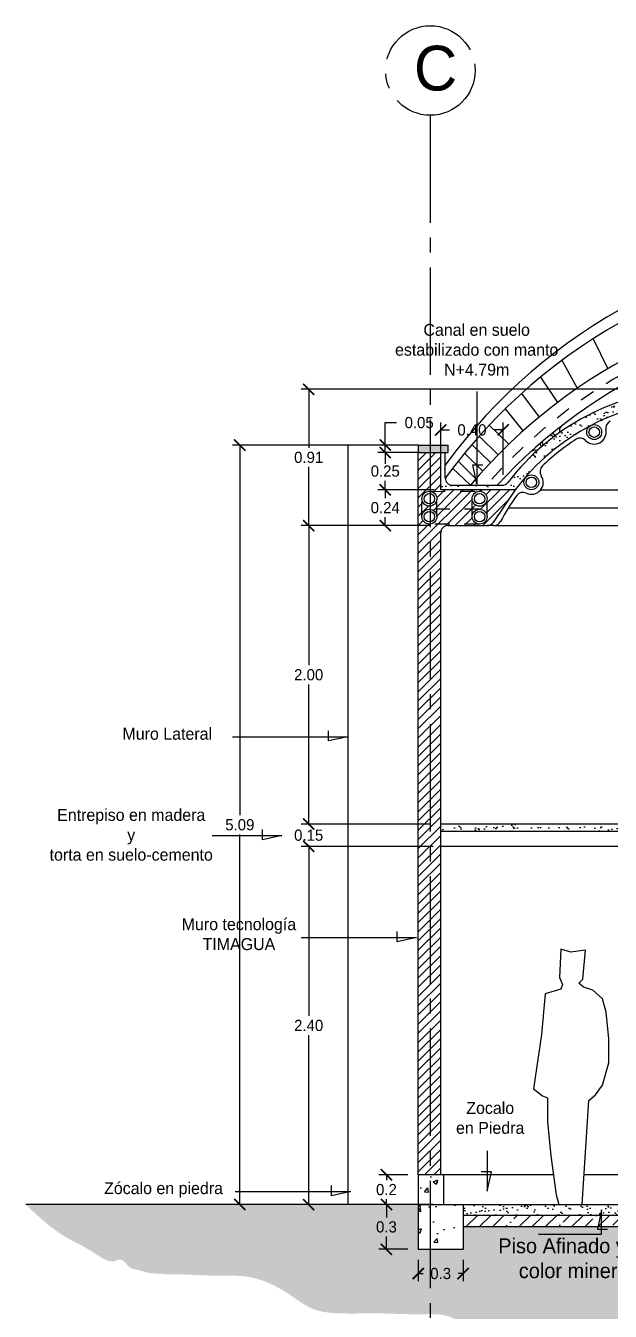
# Model space of a CAD drawing. Extents: x 132.5 to 215, y 54.5 to 129.7.
# Drawn here: x 199.96 to 203.88, y 109.6 to 118.21 of the extents above; entities that cross this region are included whole.
import ezdxf

# ---------------------------------------------------------------- set-up
doc = ezdxf.new("R2010")
doc.units = 0
doc.header["$LTSCALE"] = 0.06
doc.header["$MEASUREMENT"] = 0
doc.header["$PDMODE"] = 34
doc.header["$PDSIZE"] = -5
doc.linetypes.add('ACAD_ISO02W100', pattern=[15, 12, -3])
doc.linetypes.add('ACAD_ISO04W100', pattern=[30.5, 24, -3, 0.5, -3])
doc.layers.get('0').update_dxf_attribs({"linetype": 'CONTINUOUS'})
doc.layers.get('DEFPOINTS').update_dxf_attribs({"linetype": 'CONTINUOUS'})
for name, color, linetype in [('COTAS', 7, 'CONTINUOUS'), ('EJES', 1, 'ACAD_ISO04W100'), ('L005', 46, 'CONTINUOUS'), ('L01', 21, 'CONTINUOUS'), ('L02', 2, 'CONTINUOUS'), ('L025', 4, 'CONTINUOUS'), ('L03', 6, 'CONTINUOUS'), ('L05', 3, 'CONTINUOUS'), ('L07', 20, 'CONTINUOUS'), ('PROY', 9, 'ACAD_ISO02W100')]:
    doc.layers.add(name, color=color, linetype=linetype)
doc.styles.add('STYLE3', font='stylu.ttf')
doc.styles.add('STYLE4', font='stylu.ttf')
doc.dimstyles.new('ISO-25', dxfattribs={"dimtxt": 0.075, "dimasz": 0.075, "dimexe": 0.05, "dimexo": 0.07, "dimgap": 0.025, "dimtad": 0, "dimtih": 1, "dimtoh": 1, "dimdsep": 46, "dimtxsty": 'STYLE3', "dimblk1": 'ARCHTICK', "dimblk2": 'ARCHTICK', "dimsah": 1, "dimcen": 1, "dimadec": 0, "dimazin": 0, "dimtfac": 1, "dimtmove": 1, "dimatfit": 3, "dimldrblk": 'ARCHTICK', "dimfxl": 1, "dimtolj": 1, "dimtzin": 0, "dimarcsym": 0})
pattern_1 = [(37.5, (0, 0), (-0.002834701, 0.08670707), [0, -0.0684, 0, -0.0765, 0, -0.073125]), (7.5, (0, 0), (0.07963995, 0.126996573), [0, -0.0369, 0, -0.06165, 0, -0.023625]), (327.5, (-0.05535, 0), (0.140136384, 0.000254657), [0, -0.0225, 0, -0.081, 0, -0.10575]), (317.5, (-0.05535, 0), (0.1352757, 0.0394954), [0, -0.01125, 0, -0.0531, 0, -0.06075])]

# ---------------------------------------------------------------- blocks, each defined once
blk = doc.blocks.new('_ARCHTICK')
at = {"color": 0, "linetype": 'ByBlock', "const_width": 0.15}
blk.add_lwpolyline([(-0.5, -0.5), (0.5, 0.5)], dxfattribs=at)
blk = doc.blocks.new('*D113')
at = {"color": 0, "linetype": 'ByBlock'}
for p, q in [((154.1268, 120.2696), (153.1642, 120.2696)), ((153.2142, 120.2696), (153.2142, 117.789)), ((153.2142, 115.1796), (153.2142, 117.6602)), ((154.1268, 115.1796), (153.1642, 115.1796))]:
    blk.add_line(p, q, dxfattribs=at)
at = {"layer": 'DEFPOINTS', "color": 0, "linetype": 'ByBlock'}
for p in [(153.2142, 120.2696), (154.1968, 120.2696), (154.1968, 115.1796)]:
    blk.add_point(p, dxfattribs=at)
at = {"color": 0, "linetype": 'ByBlock', "xscale": 0.075, "yscale": 0.075, "zscale": 0.075}
for p, rotation in [((153.2142, 120.2696), 90), ((153.2142, 115.1796), 270)]:
    blk.add_blockref('_ARCHTICK', p, dxfattribs=dict(at, rotation=rotation))
at = {"color": 0, "linetype": 'ByBlock', "insert": (153.2142, 117.7246), "char_height": 0.075, "attachment_point": 5, "style": 'STYLE3'}
blk.add_mtext('\\A1;5.09', dxfattribs=at)
blk = doc.blocks.new('*D140')
at = {"color": 0, "linetype": 'ByBlock'}
for p, q in [((154.5101, 117.5796), (153.6256, 117.5796)), ((153.6756, 117.5796), (153.6756, 116.444)), ((153.6756, 115.1796), (153.6756, 116.3151)), ((154.5101, 115.1796), (153.6256, 115.1796))]:
    blk.add_line(p, q, dxfattribs=at)
at = {"layer": 'DEFPOINTS', "color": 0, "linetype": 'ByBlock'}
for p in [(153.6756, 117.5796), (154.5801, 117.5796), (154.5801, 115.1796)]:
    blk.add_point(p, dxfattribs=at)
at = {"color": 0, "linetype": 'ByBlock', "xscale": 0.075, "yscale": 0.075, "zscale": 0.075}
for p, rotation in [((153.6756, 117.5796), 90), ((153.6756, 115.1796), 270)]:
    blk.add_blockref('_ARCHTICK', p, dxfattribs=dict(at, rotation=rotation))
at = {"color": 0, "linetype": 'ByBlock', "insert": (153.6756, 116.3796), "char_height": 0.075, "attachment_point": 5, "style": 'STYLE3'}
blk.add_mtext('\\A1;2.40', dxfattribs=at)
blk = doc.blocks.new('TUTOR81')
blk.add_lwpolyline([(0, 0), (-0.0463, 0.697), (-0.0914, 0.7349), (-0.1366, 0.8006), (-0.1804, 0.9499), (-0.1804, 1.1132), (-0.1626, 1.2885), (-0.1366, 1.3781), (-0.0736, 1.4378), (-0.0107, 1.4578), (0.0208, 1.4836), (-0.0066, 1.5095), (-0.0244, 1.7047), (0.0742, 1.6908), (0.1412, 1.7107), (0.1508, 1.5215), (0.1317, 1.4757), (0.1412, 1.4438), (0.248, 1.4119), (0.2713, 1.1391), (0.3246, 0.7747), (0.2658, 0.7289), (0.2302, 0.7149), (0.2302, 0.5536), (0.2083, 0.3266), (0.1727, 0.0657), (0.1549, 0)], close=True)
blk = doc.blocks.new('*D135')
at = {"color": 0, "linetype": 'ByBlock'}
for p, q in [((154.3401, 115.3796), (154.1468, 115.3796)), ((154.1968, 115.3796), (154.1968, 115.3434)), ((154.1968, 115.1796), (154.1968, 115.2157))]:
    blk.add_line(p, q, dxfattribs=at)
at = {"layer": 'DEFPOINTS', "color": 0, "linetype": 'ByBlock'}
for p in [(154.1968, 115.3796), (154.4101, 115.3796), (154.4101, 115.1796)]:
    blk.add_point(p, dxfattribs=at)
at = {"color": 0, "linetype": 'ByBlock', "xscale": 0.075, "yscale": 0.075, "zscale": 0.075}
for p, rotation in [((154.1968, 115.3796), 90), ((154.1968, 115.1796), 270)]:
    blk.add_blockref('_ARCHTICK', p, dxfattribs=dict(at, rotation=rotation))
at = {"color": 0, "linetype": 'ByBlock', "insert": (154.1968, 115.2796), "char_height": 0.075, "attachment_point": 5, "style": 'STYLE3'}
blk.add_mtext('\\A1;0.2', dxfattribs=at)
blk = doc.blocks.new('*D134')
at = {"color": 0, "linetype": 'ByBlock'}
for p, q in [((154.3401, 115.1796), (154.1468, 115.1796)), ((154.1968, 115.1796), (154.1968, 115.0937)), ((154.1968, 114.8796), (154.1968, 114.9655)), ((154.3401, 114.8796), (154.1468, 114.8796))]:
    blk.add_line(p, q, dxfattribs=at)
at = {"layer": 'DEFPOINTS', "color": 0, "linetype": 'ByBlock'}
for p in [(154.1968, 115.1796), (154.4101, 115.1796), (154.4101, 114.8796)]:
    blk.add_point(p, dxfattribs=at)
at = {"color": 0, "linetype": 'ByBlock', "xscale": 0.075, "yscale": 0.075, "zscale": 0.075}
for p, rotation in [((154.1968, 115.1796), 90), ((154.1968, 114.8796), 270)]:
    blk.add_blockref('_ARCHTICK', p, dxfattribs=dict(at, rotation=rotation))
at = {"color": 0, "linetype": 'ByBlock', "insert": (154.1968, 115.0296), "char_height": 0.075, "attachment_point": 5, "style": 'STYLE3'}
blk.add_mtext('\\A1;0.3', dxfattribs=at)
blk = doc.blocks.new('*D133')
at = {"color": 0, "linetype": 'ByBlock'}
for p, q in [((154.4101, 114.8096), (154.4101, 114.6673)), ((154.7101, 114.8096), (154.7101, 114.6673)), ((154.4101, 114.7173), (154.4422, 114.7173)), ((154.7101, 114.7173), (154.678, 114.7173))]:
    blk.add_line(p, q, dxfattribs=at)
at = {"layer": 'DEFPOINTS', "color": 0, "linetype": 'ByBlock'}
for p in [(154.4101, 114.8796), (154.7101, 114.8796), (154.4101, 114.7173)]:
    blk.add_point(p, dxfattribs=at)
at = {"color": 0, "linetype": 'ByBlock', "xscale": 0.075, "yscale": 0.075, "zscale": 0.075, "rotation": 180}
blk.add_blockref('_ARCHTICK', (154.4101, 114.7173), dxfattribs=at)
at = {"color": 0, "linetype": 'ByBlock', "xscale": 0.075, "yscale": 0.075, "zscale": 0.075}
blk.add_blockref('_ARCHTICK', (154.7101, 114.7173), dxfattribs=at)
at = {"color": 0, "linetype": 'ByBlock', "insert": (154.5601, 114.7173), "char_height": 0.075, "attachment_point": 5, "style": 'STYLE3'}
blk.add_mtext('\\A1;0.3', dxfattribs=at)
blk = doc.blocks.new('*D143')
at = {"color": 0, "linetype": 'ByBlock'}
for p, q in [((156.1405, 120.6436), (153.6256, 120.6436)), ((153.6756, 120.6436), (153.6756, 120.2506)), ((153.6756, 119.7296), (153.6756, 120.1226))]:
    blk.add_line(p, q, dxfattribs=at)
at = {"layer": 'DEFPOINTS', "color": 0, "linetype": 'ByBlock'}
for p in [(153.6756, 120.6436), (156.2105, 120.6436), (154.5605, 119.7296)]:
    blk.add_point(p, dxfattribs=at)
at = {"color": 0, "linetype": 'ByBlock', "xscale": 0.075, "yscale": 0.075, "zscale": 0.075}
for p, rotation in [((153.6756, 120.6436), 90), ((153.6756, 119.7296), 270)]:
    blk.add_blockref('_ARCHTICK', p, dxfattribs=dict(at, rotation=rotation))
at = {"color": 0, "linetype": 'ByBlock', "insert": (153.6756, 120.1866), "char_height": 0.075, "attachment_point": 5, "style": 'STYLE3'}
blk.add_mtext('\\A1;0.91', dxfattribs=at)
blk = doc.blocks.new('*D142')
at = {"color": 0, "linetype": 'ByBlock'}
for p, q in [((154.4905, 119.7296), (153.6256, 119.7296)), ((153.6756, 119.7296), (153.6756, 118.7934)), ((153.6756, 117.7296), (153.6756, 118.6657))]:
    blk.add_line(p, q, dxfattribs=at)
at = {"layer": 'DEFPOINTS', "color": 0, "linetype": 'ByBlock'}
for p in [(153.6756, 119.7296), (154.5605, 119.7296), (154.5605, 117.7296)]:
    blk.add_point(p, dxfattribs=at)
at = {"color": 0, "linetype": 'ByBlock', "xscale": 0.075, "yscale": 0.075, "zscale": 0.075}
for p, rotation in [((153.6756, 119.7296), 90), ((153.6756, 117.7296), 270)]:
    blk.add_blockref('_ARCHTICK', p, dxfattribs=dict(at, rotation=rotation))
at = {"color": 0, "linetype": 'ByBlock', "insert": (153.6756, 118.7296), "char_height": 0.075, "attachment_point": 5, "style": 'STYLE3'}
blk.add_mtext('\\A1;2.00', dxfattribs=at)
blk = doc.blocks.new('*D139')
at = {"color": 0, "linetype": 'ByBlock'}
for p, q in [((202.3693, 115.4033), (202.3693, 115.5533)), ((202.3693, 115.5533), (202.4443, 115.5533)), ((202.5205, 115.4033), (202.3193, 115.4033)), ((202.3693, 115.3533), (202.3693, 115.4033)), ((202.3693, 115.3533), (202.3693, 115.2783))]:
    blk.add_line(p, q, dxfattribs=at)
at = {"layer": 'DEFPOINTS', "color": 0, "linetype": 'ByBlock'}
for p in [(202.3693, 115.4033), (202.5905, 115.4033), (202.6713, 115.3533)]:
    blk.add_point(p, dxfattribs=at)
at = {"color": 0, "linetype": 'ByBlock', "xscale": 0.075, "yscale": 0.075, "zscale": 0.075}
for p, rotation in [((202.3693, 115.4033), 270), ((202.3693, 115.3533), 90)]:
    blk.add_blockref('_ARCHTICK', p, dxfattribs=dict(at, rotation=rotation))
at = {"color": 0, "linetype": 'ByBlock', "insert": (202.5963, 115.5533), "char_height": 0.075, "attachment_point": 5, "style": 'STYLE3'}
blk.add_mtext('\\A1;0.05', dxfattribs=at)
blk = doc.blocks.new('*D138')
at = {"color": 0, "linetype": 'ByBlock'}
for p, q in [((154.4209, 120.2196), (154.1389, 120.2196)), ((154.1889, 120.2196), (154.1889, 120.159)), ((154.1889, 119.9696), (154.1889, 120.0302))]:
    blk.add_line(p, q, dxfattribs=at)
at = {"layer": 'DEFPOINTS', "color": 0, "linetype": 'ByBlock'}
for p in [(154.1889, 120.2196), (154.4909, 120.2196), (154.5876, 119.9696)]:
    blk.add_point(p, dxfattribs=at)
at = {"color": 0, "linetype": 'ByBlock', "xscale": 0.075, "yscale": 0.075, "zscale": 0.075}
for p, rotation in [((154.1889, 120.2196), 90), ((154.1889, 119.9696), 270)]:
    blk.add_blockref('_ARCHTICK', p, dxfattribs=dict(at, rotation=rotation))
at = {"color": 0, "linetype": 'ByBlock', "insert": (154.1889, 120.0946), "char_height": 0.075, "attachment_point": 5, "style": 'STYLE3'}
blk.add_mtext('\\A1;0.25', dxfattribs=at)
blk = doc.blocks.new('*D137')
at = {"color": 0, "linetype": 'ByBlock'}
for p, q in [((154.5176, 119.9696), (154.1389, 119.9696)), ((154.1889, 119.9696), (154.1889, 119.914)), ((154.1889, 119.7296), (154.1889, 119.7851)), ((154.4905, 119.7296), (154.1389, 119.7296))]:
    blk.add_line(p, q, dxfattribs=at)
at = {"layer": 'DEFPOINTS', "color": 0, "linetype": 'ByBlock'}
for p in [(154.1889, 119.9696), (154.5876, 119.9696), (154.5605, 119.7296)]:
    blk.add_point(p, dxfattribs=at)
at = {"color": 0, "linetype": 'ByBlock', "xscale": 0.075, "yscale": 0.075, "zscale": 0.075}
for p, rotation in [((154.1889, 119.9696), 90), ((154.1889, 119.7296), 270)]:
    blk.add_blockref('_ARCHTICK', p, dxfattribs=dict(at, rotation=rotation))
at = {"color": 0, "linetype": 'ByBlock', "insert": (154.1889, 119.8496), "char_height": 0.075, "attachment_point": 5, "style": 'STYLE3'}
blk.add_mtext('\\A1;0.24', dxfattribs=at)
blk = doc.blocks.new('*D141')
at = {"color": 0, "linetype": 'ByBlock'}
for p, q in [((153.6756, 117.7296), (153.6756, 117.8046)), ((154.4905, 117.7296), (153.6256, 117.7296)), ((153.6756, 117.7296), (153.6756, 117.719)), ((153.6756, 117.5796), (153.6756, 117.5902)), ((153.6756, 117.5796), (153.6756, 117.5046))]:
    blk.add_line(p, q, dxfattribs=at)
at = {"layer": 'DEFPOINTS', "color": 0, "linetype": 'ByBlock'}
for p in [(153.6756, 117.7296), (154.5605, 117.7296), (154.5801, 117.5796)]:
    blk.add_point(p, dxfattribs=at)
at = {"color": 0, "linetype": 'ByBlock', "xscale": 0.075, "yscale": 0.075, "zscale": 0.075}
for p, rotation in [((153.6756, 117.7296), 270), ((153.6756, 117.5796), 90)]:
    blk.add_blockref('_ARCHTICK', p, dxfattribs=dict(at, rotation=rotation))
at = {"color": 0, "linetype": 'ByBlock', "insert": (153.6756, 117.6546), "char_height": 0.075, "attachment_point": 5, "style": 'STYLE3'}
blk.add_mtext('\\A1;0.15', dxfattribs=at)
blk = doc.blocks.new('*D279')
at = {"color": 0, "linetype": 'ByBlock'}
for p, q in [((202.7409, 115.1733), (202.7409, 115.5544)), ((203.1596, 115.2039), (203.1596, 115.5544)), ((202.7409, 115.5044), (202.7994, 115.5044)), ((203.1596, 115.5044), (203.1012, 115.5044))]:
    blk.add_line(p, q, dxfattribs=at)
at = {"layer": 'DEFPOINTS', "color": 0, "linetype": 'ByBlock'}
for p in [(202.7409, 115.5044), (202.7409, 115.1033), (203.1596, 115.1339)]:
    blk.add_point(p, dxfattribs=at)
at = {"color": 0, "linetype": 'ByBlock', "xscale": 0.075, "yscale": 0.075, "zscale": 0.075, "rotation": 180}
blk.add_blockref('_ARCHTICK', (202.7409, 115.5044), dxfattribs=at)
at = {"color": 0, "linetype": 'ByBlock', "xscale": 0.075, "yscale": 0.075, "zscale": 0.075}
blk.add_blockref('_ARCHTICK', (203.1596, 115.5044), dxfattribs=at)
at = {"color": 0, "linetype": 'ByBlock', "insert": (202.9503, 115.5044), "char_height": 0.075, "attachment_point": 5, "style": 'STYLE3'}
blk.add_mtext('\\A1;0.40', dxfattribs=at)

msp = doc.modelspace()

# ---------------------------------------------------------------- hatches: boundary and pattern name
at = {"layer": 'L005'}
h = msp.add_hatch(dxfattribs=at)
h.set_pattern_fill('ANSI31,_O', color=256, scale=0.35)
h.set_pattern_definition([(45, (-69.09401, 49.58394), (-0.030935922, 0.030935922), [])])
h.paths.add_polyline_path([(202.7409, 114.8633), (203.077, 114.8633), (203.2398, 115.1033), (202.7409, 115.1033), (202.7409, 115.3533), (202.5905, 115.3533), (202.5905, 110.5133), (202.7409, 110.5133)])
h.paths.add_polyline_path([(202.6154, 114.9233, -1), (202.7154, 114.9233, -1)], flags=16)
h.paths.add_polyline_path([(202.6154, 115.0433, -1), (202.7154, 115.0433, -1)], flags=16)
h.paths.add_polyline_path([(202.9514, 114.9233, -1), (203.0514, 114.9233, -1)], flags=16)
h.paths.add_polyline_path([(202.9514, 115.0433, -1), (203.0514, 115.0433, -1)], flags=16)
at = {"layer": 'L01'}
h = msp.add_hatch(dxfattribs=at)
h.set_pattern_fill('EARTH,_O', color=256, scale=0.78, angle=45)
h.set_pattern_definition([(45, (0, 0.15), (3e-17, 0.27577164), [0.195, -0.195]), (45, (-0.0517, 0.2017), (3e-17, 0.27577164), [0.195, -0.195]), (45, (-0.10341, 0.25341), (3e-17, 0.27577164), [0.195, -0.195]), (135, (-0.10341, 0.28789), (-0.27577164, 3e-17), [0.195, -0.195]), (135, (-0.0517, 0.3396), (-0.27577164, 3e-17), [0.195, -0.195]), (135, (1e-17, 0.3913), (-0.27577164, 3e-17), [0.195, -0.195])])
edge = h.paths.add_edge_path()
edge.add_line((205.9662, 109.8633), (205.9662, 110.1633))
edge.add_line((205.9662, 110.1633), (205.3081, 110.1633))
edge.add_line((205.3081, 110.1633), (205.3081, 110.0808))
edge.add_line((205.3081, 110.0808), (205.28, 110.0808))
edge.add_line((205.28, 110.0808), (205.2978, 110.1633))
edge.add_line((205.2978, 110.1633), (203.8193, 110.1633))
edge.add_line((203.8193, 110.1633), (203.8193, 110.1481))
edge.add_line((203.8193, 110.1481), (203.7911, 110.1481))
edge.add_line((203.7911, 110.1481), (203.7944, 110.1633))
edge.add_line((203.7944, 110.1633), (202.8905, 110.1633))
edge.add_line((202.8905, 110.1633), (202.8905, 110.0133))
edge.add_line((202.8905, 110.0133), (202.5905, 110.0133))
edge.add_line((202.5905, 110.0133), (202.5905, 110.3133))
edge.add_line((202.5905, 110.3133), (199.9596, 110.3133))
edge.add_spline(control_points=[(199.9596, 110.3133), (200.0499, 110.2287), (200.1687, 110.1172), (200.3525, 110.0327), (200.4455, 109.9698), (200.5334, 109.9178), (200.6102, 109.9605), (200.646, 109.8806), (200.719, 109.8773), (200.7847, 109.8492), (200.8482, 109.8524), (200.9132, 109.8439), (200.9721, 109.8482), (201.0985, 109.8409), (201.2522, 109.8338), (201.4894, 109.8415), (201.6968, 109.7419), (201.8822, 109.5944), (202.0974, 109.5799), (202.3348, 109.588), (202.5675, 109.5735), (202.8378, 109.5885), (202.988, 109.4276), (203.2125, 109.4042), (203.4172, 109.3804), (203.6255, 109.3646), (203.8463, 109.3456), (204.0738, 109.372), (204.3844, 109.3682), (204.653, 109.4536), (204.8524, 109.3958), (205.2107, 109.3016), (205.7425, 109.4134), (206.3183, 109.3365), (206.7139, 109.4215), (206.9821, 109.4208), (207.446, 109.3274), (208.0576, 109.3299), (208.7343, 109.3058), (209.1404, 109.5134), (209.4387, 109.6657), (209.7482, 109.7978), (210.0648, 109.8392), (210.3055, 109.9093), (210.4853, 109.9345), (210.6574, 109.9394), (210.8242, 110.0474), (211.052, 110.0616), (211.1508, 110.2273), (211.2081, 110.2924), (211.2266, 110.3133)], knot_values=[0, 0, 0, 0, 0.368215, 0.484904, 0.597427, 0.720905, 0.742975, 0.839057, 0.889808, 0.95687, 1.05019, 1.076151, 1.153649, 1.226027, 1.456067, 1.616313, 1.931084, 2.12008, 2.312683, 2.555052, 2.837874, 3.017136, 3.339686, 3.415587, 3.688337, 3.960538, 4.041534, 4.352738, 4.642867, 4.974212, 5.164107, 5.253216, 6.08571, 6.730526, 6.976572, 7.292897, 7.526917, 8.392096, 9.136729, 9.496165, 9.740977, 10.145372, 10.495243, 10.693946, 10.895255, 11.041998, 11.197756, 11.48097, 11.658303, 11.742566, 11.742566, 11.742566, 11.742566], degree=3, periodic=0)
edge.add_line((211.2266, 110.3133), (208.7142, 110.3133))
edge.add_line((208.7142, 110.3133), (208.7142, 110.1633))
edge.add_line((208.7142, 110.1633), (208.7142, 109.8633))
edge.add_line((208.7142, 109.8633), (208.4142, 109.8633))
edge.add_line((208.4142, 109.8633), (208.4142, 110.0133))
edge.add_line((208.4142, 110.0133), (207.2742, 110.0133))
edge.add_line((207.2742, 110.0133), (207.2742, 109.9873))
edge.add_line((207.2742, 109.9873), (207.2461, 109.9873))
edge.add_line((207.2461, 109.9873), (207.2517, 110.0133))
edge.add_line((207.2517, 110.0133), (206.2662, 110.0133))
edge.add_line((206.2662, 110.0133), (206.2662, 109.8633))
edge.add_line((206.2662, 109.8633), (205.9662, 109.8633))
h.paths.add_polyline_path([(209.1011, 110.0205), (209.2315, 110.0486), (209.2315, 110.0205)], flags=16)
h.paths.add_polyline_path([(202.2655, 110.2212), (202.4888, 110.2212), (202.4888, 110.1055), (202.2655, 110.1055)], flags=24)
h.paths.add_polyline_path([(202.6288, 109.909), (202.8521, 109.909), (202.8521, 109.7932), (202.6288, 109.7932)], flags=24)
h.paths.add_polyline_path([(206.0045, 109.721), (206.2278, 109.721), (206.2278, 109.6052), (206.0045, 109.6052)], flags=24)
h.paths.add_polyline_path([(208.4525, 109.721), (208.6758, 109.721), (208.6758, 109.6052), (208.4525, 109.6052)], flags=24)
h.paths.add_polyline_path([(208.7817, 110.3965), (209.0731, 110.3965), (209.0731, 110.2802), (208.7817, 110.2802)], flags=9)
h.paths.add_polyline_path([(208.8158, 110.0712), (209.0391, 110.0712), (209.0391, 109.9555), (208.8158, 109.9555)], flags=24)
h.paths.add_polyline_path([(205.695, 110.0712), (205.9183, 110.0712), (205.9183, 109.9555), (205.695, 109.9555)], flags=24)
h.paths.add_polyline_path([(209.1414, 110.089), (210.8337, 110.089), (210.8337, 109.7382), (209.1414, 109.7382)], flags=24)
h.paths.add_polyline_path([(206.502, 109.9511), (207.7017, 109.9511), (207.7017, 109.6331), (206.502, 109.6331)], flags=24)
h.paths.add_polyline_path([(204.6336, 109.8867), (205.6995, 109.8867), (205.6995, 109.5355), (204.6336, 109.5355)], flags=24)
h.paths.add_polyline_path([(203.0471, 110.1119), (204.2467, 110.1119), (204.2467, 109.7939), (203.0471, 109.7939)], flags=24)
h.paths.add_polyline_path([(204.2843, 109.6324), (208.076, 109.6324), (208.076, 108.8373), (204.2843, 108.8373)], flags=9)
at = {"layer": 'L02'}
h = msp.add_hatch(dxfattribs=at)
h.set_pattern_fill('AR-SAND', color=256, scale=0.045, style=0)
h.set_pattern_definition(pattern_1)
h.paths.add_polyline_path([(203.1916, 115.1531, -0.234291), (203.1518, 115.1333), (202.8209, 115.1333, -0.414214), (202.7709, 115.1833), (202.7709, 115.3533), (202.7409, 115.3533), (202.7409, 115.1033), (203.2398, 115.1033, -0.224042), (204.3909, 115.7073, -0.220821), (205.5251, 115.1227, 0.231657), (205.5646, 115.1033), (206.0408, 115.1033), (206.0408, 115.3533), (206.0108, 115.3533), (206.0108, 115.1833, -0.414214), (205.9608, 115.1333), (205.6298, 115.1333, -0.234291), (205.59, 115.1531, 0.223922), (204.3908, 115.7773, 0.223922)])
h = msp.add_hatch(dxfattribs=at)
h.set_pattern_fill('AR-SAND', color=256, scale=0.045, style=0)
h.set_pattern_definition(pattern_1)
h.paths.add_polyline_path([(202.5905, 115.4033), (202.5905, 115.3533), (202.7909, 115.3533), (202.7909, 115.4033)])
h.paths.add_polyline_path([(205.9908, 115.4033), (205.9908, 115.3533), (206.2412, 115.3533), (206.2412, 115.4033)])
h = msp.add_hatch(dxfattribs=at)
h.set_pattern_fill('AR-SAND', color=256, scale=0.045, style=0)
h.set_pattern_definition(pattern_1)
h.paths.add_polyline_path([(202.7409, 112.8633), (202.7409, 112.8133), (206.0412, 112.8133), (206.0412, 112.8633)])
h.paths.add_polyline_path([(205.6547, 112.9433), (205.6547, 112.8633), (206.0412, 112.8633), (206.0412, 112.9433)])
h = msp.add_hatch(dxfattribs=at)
h.set_pattern_fill('AR-CONC', color=256, scale=0.045, style=0)
h.set_pattern_definition([(50, (-69.094, 49.58394), (0.32276708, -0.02823846), [0.03375, -0.37125]), (355, (-69.094, 49.58394), (-0.0624381, 0.33848646), [0.027, -0.297]), (100.4514, (-69.0671, 49.5816), (0.26032922, 0.3102478), [0.0286831, -0.31551395]), (46.1842, (-69.094, 49.67394), (0.4802585, -0.07448356), [0.050625, -0.556875]), (96.6356, (-69.054, 49.66774), (0.4205982, 0.43835304), [0.0430246, -0.47327085]), (351.1842, (-69.094, 49.67394), (0.4205979, 0.4383534), [0.0405, -0.4455]), (21, (-69.049, 49.65144), (0.26860817, -0.1811785), [0.03375, -0.37125]), (326, (-69.049, 49.65144), (0.1094919, 0.32631752), [0.027, -0.297]), (71.4514, (-69.02663, 49.63634), (0.3781002, 0.14513872), [0.0286831, -0.31551395]), (37.5, (-69.09401, 49.58394), (0.005471935, 0.149802234), [0, -0.2934, 0, -0.3015, 0, -0.298125]), (7.5, (-69.09401, 49.58394), (0.11838129, 0.17748527), [0, -0.1719, 0, -0.28665, 0, -0.113625]), (327.5, (-69.19436, 49.58394), (0.240220096, -0.01014969), [0, -0.1125, 0, -0.351, 0, -0.46575]), (317.5, (-69.23936, 49.58394), (0.26243378, 0.04504724), [0, -0.14625, 0, -0.2331, 0, -0.33075])])
h.paths.add_polyline_path([(202.7605, 110.5133), (202.5905, 110.5133), (202.5905, 110.3133), (202.7605, 110.3133)])
h.paths.add_polyline_path([(202.8905, 110.0133), (202.8905, 110.3133), (202.5905, 110.3133), (202.5905, 110.0133)])
h = msp.add_hatch(dxfattribs=at)
h.set_pattern_fill('AR-SAND', color=256, scale=0.045, style=0)
h.set_pattern_definition(pattern_1)
h.paths.add_polyline_path([(202.8905, 110.3133), (202.8905, 110.2433), (206.0312, 110.2433), (206.0312, 110.3133)])
h.paths.add_polyline_path([(205.6547, 110.3933), (205.6547, 110.3133), (206.0312, 110.3133), (206.0312, 110.3933)])
h = msp.add_hatch(dxfattribs=at)
h.set_pattern_fill('ANSI35', color=256, scale=0.5, style=0)
h.set_pattern_definition([(45, (-69.09401, 49.58394), (-0.08838835, 0.08838835), []), (45, (-69.00562, 49.58394), (-0.08838835, 0.08838835), [0.15625, -0.03125, 0, -0.03125])])
h.paths.add_polyline_path([(205.9662, 110.1633), (206.0312, 110.1633), (206.0312, 110.2433), (202.8905, 110.2433), (202.8905, 110.1633)])

# ---------------------------------------------------------------- linework, layer by layer
at = {"layer": 'COTAS'}
for p, q in [((202.9829, 115.763), (202.9837, 115.1409)), ((202.9554, 115.2712), (203.0237, 115.2713)), ((202.9837, 115.1409), (202.9554, 115.2712)), ((201.9892, 113.4208), (201.9892, 113.4891)), ((201.3451, 113.4489), (202.1195, 113.4489)), ((202.1195, 113.4489), (201.9892, 113.4208)), ((201.21, 112.7862), (201.6763, 112.7862)), ((201.546, 112.758), (201.546, 112.8264)), ((201.6763, 112.7862), (201.546, 112.758)), ((201.8051, 112.1032), (202.5796, 112.1032)), ((202.4493, 112.0751), (202.4493, 112.1434)), ((202.5796, 112.1032), (202.4493, 112.0751)), ((203.0528, 110.6739), (203.0528, 110.4023)), ((203.0809, 110.5326), (203.0126, 110.5326)), ((203.0528, 110.4023), (203.0809, 110.5326)), ((201.3637, 110.4), (202.1382, 110.4)), ((202.0079, 110.3718), (202.0079, 110.4401)), ((202.1382, 110.4), (202.0079, 110.3718))]:
    msp.add_line(p, q, dxfattribs=at)
msp.add_lwpolyline([(203.3973, 110.116), (203.8193, 110.116), (203.8193, 110.2785), (203.7911, 110.1481), (203.8595, 110.1481)], dxfattribs=at)
at = {"layer": 'EJES', "ltscale": 0.5}
msp.add_line((202.6713, 117.6134), (202.6713, 108.7134), dxfattribs=at)
msp.add_circle((202.6713, 117.9134), 0.3, dxfattribs=at)
at = {"layer": 'L005'}
for p, q in [((203.7628, 116.116), (203.8601, 115.9142)), ((203.5537, 115.9712), (203.6564, 115.7839)), ((203.4105, 115.8591), (203.5228, 115.6875)), ((203.2818, 115.7481), (203.4003, 115.5904)), ((203.1727, 115.6454), (203.2935, 115.4969)), ((203.1968, 115.4085), (203.0659, 115.5366)), ((203.1258, 115.3381), (202.9984, 115.4628)), ((203.0747, 115.286), (202.9503, 115.4078)), ((202.9768, 115.1766), (202.8575, 115.2953)), ((203.0231, 115.2289), (202.9006, 115.3486)), ((202.9399, 115.1333), (202.8207, 115.248))]:
    msp.add_line(p, q, dxfattribs=at)
at = {"layer": 'L005', "ltscale": 0.25}
for p, q in [((202.1195, 115.4033), (202.1195, 110.3133)), ((202.5905, 115.4033), (202.1195, 115.4033))]:
    msp.add_line(p, q, dxfattribs=at)
for centre, end in [((205.7764, 113.0728), 143.84047), ((205.7764, 112.9853), 143.83976)]:
    msp.add_arc(centre, 3.7223, 91.94355, end, dxfattribs=at)
at = {"layer": 'L01'}
for p, q in [((203.411, 115.1033), (205.3706, 115.1033)), ((203.1956, 114.9833), (205.586, 114.9833)), ((203.0974, 114.8633), (205.6843, 114.8633)), ((203.4968, 110.5133), (202.7605, 110.5133)), ((205.1912, 110.5133), (203.7011, 110.5133))]:
    msp.add_line(p, q, dxfattribs=at)
for centre, radius, start, end in [((205.6968, 112.817), 3.6008, 90.73682, 139.96386), ((205.6297, 112.8515), 3.392, 89.65397, 137.72241), ((203.5862, 115.4969), 0.05, 137.81956, 191.34849), ((203.4658, 115.4254), 0.045, 45.9768, 80.52819), ((203.4658, 115.4254), 0.06, 43.67648, 68.93043), ((203.375, 115.3188), 0.05, 75.11258, 132.50248), ((203.4658, 115.4254), 0.06, 191.17617, 213.75208), ((203.4658, 115.4254), 0.045, 179.57841, 211.45176)]:
    msp.add_arc(centre, radius, start, end, dxfattribs=at)
at = {"layer": 'L02'}
msp.add_line((203.0974, 114.8633), (203.0505, 114.8633), dxfattribs=at)
for centre in [(203.7695, 115.4899), (203.3486, 115.1533), (202.6654, 115.0433), (203.0014, 115.0433), (202.6654, 114.9233), (203.0014, 114.9233)]:
    msp.add_circle(centre, 0.035, dxfattribs=at)
for centre, radius, start, end in [((203.8968, 115.5163), 0.05, 112.81486, 191.69119), ((203.6759, 115.3998), 0.05, 43.9236, 122.79992), ((203.7695, 115.4899), 0.08, 223.9236, 11.69119), ((204.4533, 114.1935), 1.4851, 122.79992, 133.99472), ((203.3486, 115.1533), 0.08, 244.09885, 33.92601), ((203.4565, 115.2259), 0.05, 133.99472, 213.92601), ((204.4533, 114.1935), 1.4851, 144.03014, 152.03484), ((203.2918, 115.0364), 0.05, 64.09885, 144.03014), ((203.0974, 114.9133), 0.05, 270, 332.03484)]:
    msp.add_arc(centre, radius, start, end, dxfattribs=at)
at = {"layer": 'L025'}
msp.add_line((206.0412, 112.7133), (202.7409, 112.7133), dxfattribs=at)
for centre in [(203.7695, 115.4899), (203.3486, 115.1533), (202.6654, 115.0433), (203.0014, 115.0433), (202.6654, 114.9233), (203.0014, 114.9233)]:
    msp.add_circle(centre, 0.05, dxfattribs=at)
at = {"layer": 'L03'}
for p, q in [((202.5905, 115.4033), (202.7909, 115.4033)), ((202.5905, 115.4033), (202.5905, 115.3533)), ((202.7909, 115.3533), (202.7909, 115.4033)), ((202.5905, 115.3533), (202.7909, 115.3533)), ((202.7409, 115.1033), (202.7409, 115.3533)), ((202.7709, 115.1833), (202.7709, 115.3533)), ((203.2398, 115.1033), (202.7409, 115.1033)), ((202.8209, 115.1333), (203.1518, 115.1333)), ((206.0412, 112.8633), (202.7409, 112.8633)), ((206.0412, 112.8133), (202.7409, 112.8133))]:
    msp.add_line(p, q, dxfattribs=at)
for centre, radius, start, end in [((204.4533, 114.1935), 1.5851, 92.25724, 142.74363), ((204.4554, 114.1853), 1.5233, 92.3265, 142.94128), ((202.8209, 115.1833), 0.05, 180, 270), ((203.1518, 115.1833), 0.05, 270, 322.74363)]:
    msp.add_arc(centre, radius, start, end, dxfattribs=at)
at = {"layer": 'L05'}
for p, q in [((202.5905, 110.5133), (202.5905, 115.3533)), ((202.7409, 115.1033), (202.7409, 115.3533)), ((203.2398, 115.1033), (203.0919, 114.8853)), ((202.7909, 114.8633), (203.0505, 114.8633)), ((202.7409, 110.5133), (202.7409, 114.8133))]:
    msp.add_line(p, q, dxfattribs=at)
for centre, start, end in [((202.7909, 114.8133), 90, 180), ((203.0505, 114.9133), 270, 325.86006)]:
    msp.add_arc(centre, 0.05, start, end, dxfattribs=at)
at = {"layer": 'L07'}
for p, q in [((202.7605, 110.5133), (202.5905, 110.5133)), ((202.5905, 110.5133), (202.5905, 110.3133)), ((202.7605, 110.5133), (202.7605, 110.3133)), ((202.5905, 110.3133), (199.9596, 110.3133)), ((202.5905, 110.3133), (202.5905, 110.0133)), ((202.5905, 110.3133), (202.8905, 110.3133)), ((202.8905, 110.3133), (202.8905, 110.0133)), ((202.8905, 110.3133), (206.0312, 110.3133)), ((202.8905, 110.2433), (206.0312, 110.2433)), ((205.9662, 110.1633), (202.8905, 110.1633)), ((202.8905, 110.0133), (202.5905, 110.0133))]:
    msp.add_line(p, q, dxfattribs=at)
at = {"layer": 'PROY', "ltscale": 0.075}
for p, q in [((202.6154, 114.9233), (202.6154, 115.0433)), ((202.6713, 115.093), (203.0013, 115.0933)), ((202.7154, 114.9233), (202.7154, 115.0433)), ((202.9514, 114.9233), (202.9514, 115.0433)), ((203.0514, 114.9233), (203.0514, 115.0433)), ((203.0014, 114.9733), (202.665, 114.9733)), ((203.0014, 114.8733), (202.6654, 114.8733))]:
    msp.add_line(p, q, dxfattribs=at)
msp.add_arc((205.6968, 112.817), 3.5208, 90.73682, 138.86107, dxfattribs=at)

# ---------------------------------------------------------------- block references
at = {"layer": 'L02', "xscale": -1, "rotation": 7.913669719528116e-12}
msp.add_blockref('TUTOR81', (203.6879, 110.3133), dxfattribs=at)

# ---------------------------------------------------------------- texts
at = {"layer": 'COTAS', "char_height": 0.08, "attachment_point": 2}
for s, insert, style in [('Canal en suelo \\Pestabilizado con manto\\PN+4.79m', (202.982, 116.2153), 'STYLE4'), ('Muro Lateral', (200.9084, 113.5084), 'STYLE3'), ('Entrepiso en madera\\Py \\Ptorta en suelo-cemento', (200.6668, 112.9646), 'STYLE4'), ('Muro tecnología\\PTIMAGUA', (201.3887, 112.2322), 'STYLE4'), ('Zocalo \\Pen Piedra', (203.0727, 111.0009), 'STYLE3'), ('Zócalo en piedra', (200.8834, 110.4633), 'STYLE4')]:
    msp.add_mtext(s, dxfattribs=dict(at, insert=insert, style=style))
at = {"layer": 'L02', "insert": (203.6469, 110.0869), "char_height": 0.1, "attachment_point": 2, "style": 'STYLE3'}
msp.add_mtext('Piso Afinado y en\\Pcolor mineral', dxfattribs=at)
at = {"layer": 'L025', "insert": (202.5615, 118.0791), "char_height": 0.3, "attachment_point": 1, "style": 'STYLE3'}
msp.add_mtext('C', dxfattribs=at)

# ---------------------------------------------------------------- dimensions: what is measured, and where the dimension line sits
at = {"layer": 'COTAS'}
for base, p1, p2, picture, middle in [((201.8559, 115.7773), (202.7409, 114.8633), (204.3908, 115.7773), '*D143', (201.8559, 115.3203)), ((202.3693, 115.3533), (202.768, 115.1033), (202.6713, 115.3533), '*D138', (202.3693, 115.2283)), ((201.8559, 112.8633), (202.7605, 112.7133), (202.7409, 112.8633), '*D141', (201.8559, 112.7883)), ((202.3772, 110.5133), (202.5905, 110.3133), (202.5905, 110.5133), '*D135', (202.3772, 110.4133))]:
    dim = msp.add_linear_dim(base=base, p1=p1, p2=p2, angle=90, dimstyle='ISO-25', override={"dimse1": 1}, dxfattribs=at)
    dim.commit()
    dim.dimension.update_dxf_attribs({"geometry": picture, "text_midpoint": middle, "insert": (48.1804, -4.8662)})
dim = msp.add_linear_dim(base=(202.3693, 115.4033), p1=(202.6713, 115.3533), p2=(202.5905, 115.4033), angle=90, dimstyle='ISO-25', override={"dimse1": 1, "dimtmove": 0}, dxfattribs=at)
dim.commit()
dim.dimension.update_dxf_attribs({"geometry": '*D139', "text_midpoint": (202.5963, 115.5533)})
dim = msp.add_linear_dim(base=(202.7409, 115.5044), p1=(203.1596, 115.1339), p2=(202.7409, 115.1033), text='0.40', dimstyle='ISO-25', dxfattribs=at)
dim.commit()
dim.dimension.update_dxf_attribs({"geometry": '*D279', "text_midpoint": (202.9503, 115.5044)})
for base, p1, p2, angle, picture, middle in [((201.3946, 115.4033), (202.3772, 110.3133), (202.3772, 115.4033), 270, '*D113', (201.3946, 112.8583)), ((202.3693, 115.1033), (202.7409, 114.8633), (202.768, 115.1033), 90, '*D137', (202.3693, 114.9833)), ((202.3772, 110.3133), (202.5905, 110.0133), (202.5905, 110.3133), 90, '*D134', (202.3772, 110.1633))]:
    dim = msp.add_linear_dim(base=base, p1=p1, p2=p2, angle=angle, dimstyle='ISO-25', dxfattribs=at)
    dim.commit()
    dim.dimension.update_dxf_attribs({"geometry": picture, "text_midpoint": middle, "insert": (48.1804, -4.8662)})
dim = msp.add_linear_dim(base=(201.8559, 114.8633), p1=(202.7409, 112.8633), p2=(202.7409, 114.8633), angle=90, text='2.00', dimstyle='ISO-25', override={"dimse1": 1}, dxfattribs=at)
dim.commit()
dim.dimension.update_dxf_attribs({"geometry": '*D142', "text_midpoint": (201.8559, 113.8633), "insert": (48.1804, -4.8662)})
dim = msp.add_linear_dim(base=(201.8559, 112.7133), p1=(202.7605, 110.3133), p2=(202.7605, 112.7133), angle=90, text='2.40', dimstyle='ISO-25', dxfattribs=at)
dim.commit()
dim.dimension.update_dxf_attribs({"geometry": '*D140', "text_midpoint": (201.8559, 111.5133), "insert": (48.1804, -4.8662)})
dim = msp.add_linear_dim(base=(202.5905, 109.8511), p1=(202.8905, 110.0133), p2=(202.5905, 110.0133), dimstyle='ISO-25', dxfattribs=at)
dim.commit()
dim.dimension.update_dxf_attribs({"geometry": '*D133', "text_midpoint": (202.7405, 109.8511), "insert": (48.1804, -4.8662)})

doc.saveas('drawing.dxf')
